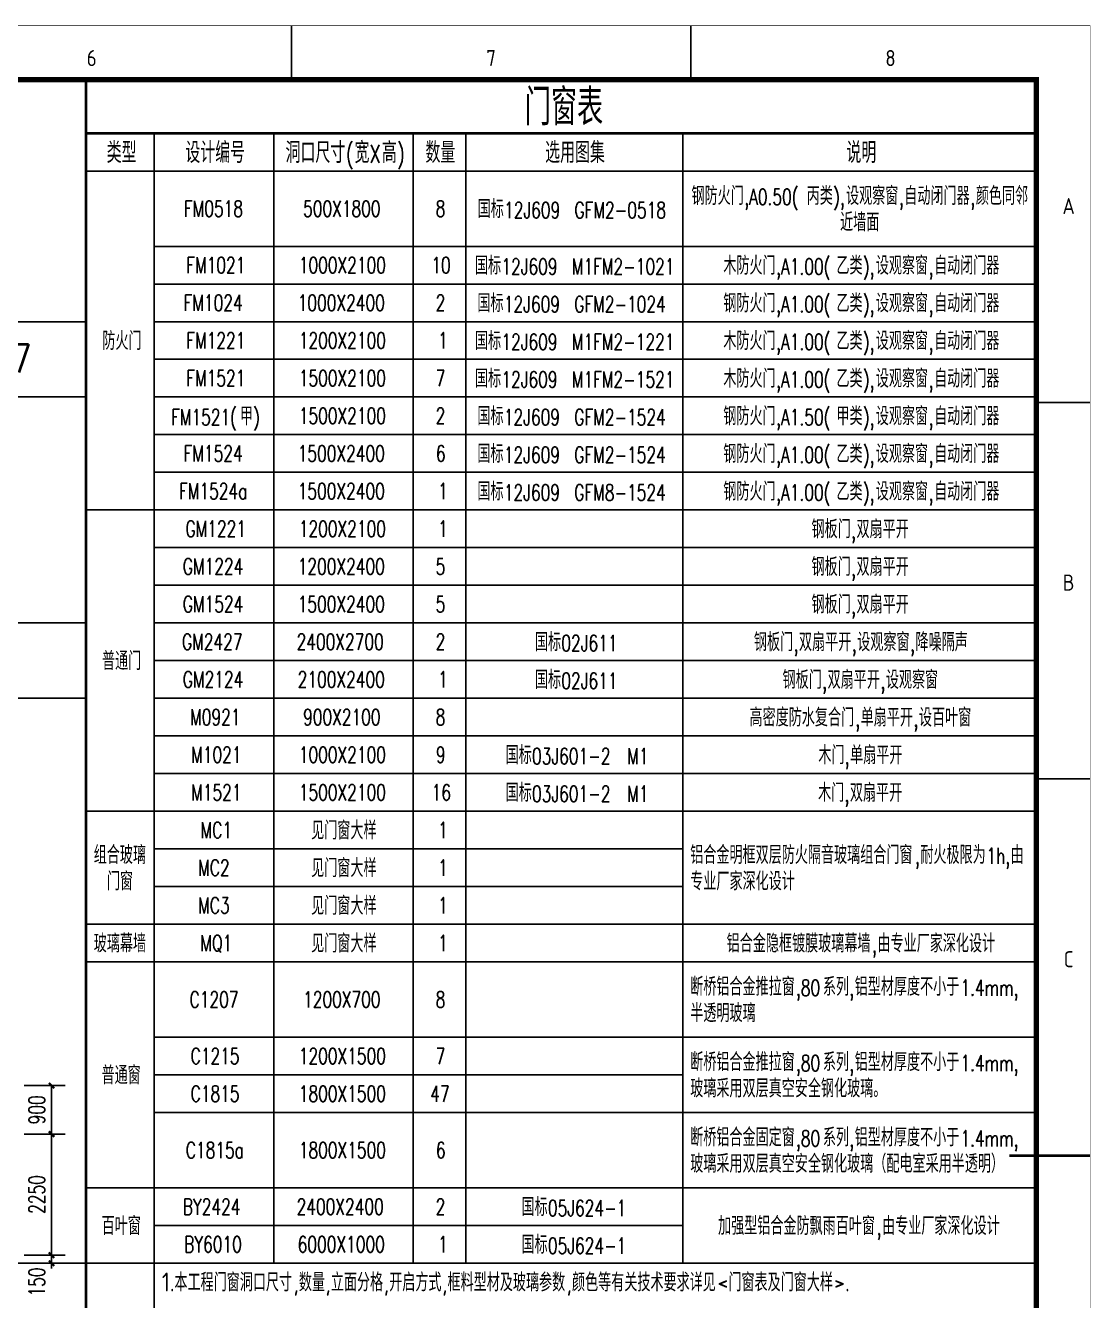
# Model space of a CAD drawing. Extents: x -59142 to 322364, y -122476 to 91021.
# Drawn here: x 104424 to 124242, y -36533 to -12834 of the extents above; entities that cross this region are included whole.
import ezdxf
from ezdxf.enums import TextEntityAlignment as Align

# ---------------------------------------------------------------- set-up
doc = ezdxf.new("R2010")
doc.units = 0
doc.header["$LTSCALE"] = 1000
doc.header["$MEASUREMENT"] = 0
for name, color, linetype in [('PUB_DIM', 3, 'Continuous'), ('PUB_TAB', 7, 'Continuous'), ('PUB_TEXT', 7, 'Continuous'), ('WALL', 255, 'Continuous')]:
    doc.layers.add(name, color=color, linetype=linetype)
doc.styles.add('_TCH_DIM_T3', font='SIMPLEX', dxfattribs={"width": 0.705882, "bigfont": 'GBCBIG'})
doc.styles.add('_TCH_WDTABLE', font='SIMPLEX', dxfattribs={"bigfont": 'GBCBIG'})
doc.styles.add('HZTXT', font='geditxt.shx', dxfattribs={"width": 0.8, "bigfont": 'hztxt1.shx'})
doc.styles.get("Standard").update_dxf_attribs({"font": 'gbenor.shx', "bigfont": 'gbcbig.shx'})
doc.styles.add('TK', font='GEDITXT.SHX', dxfattribs={"width": 0.85, "height": 3.5, "bigfont": 'DXT.SHX'})
doc.dimstyles.new('_TCH_ARCH&&100', dxfattribs={"dimtxt": 297.5, "dimasz": 100, "dimexe": 250, "dimexo": 300, "dimgap": 126.25, "dimtad": 1, "dimdec": 0, "dimzin": 0, "dimdsep": 46, "dimtxsty": '_TCH_DIM_T3', "dimblk": 'ARCHTICK', "dimcen": 0.09, "dimazin": 2, "dimtfac": 1, "dimtdec": 0, "dimtix": 1, "dimtmove": 2, "dimatfit": 3, "dimfxl": 1, "dimtolj": 1, "dimtzin": 0, "dimarcsym": 0})

# ---------------------------------------------------------------- blocks, each defined once
blk = doc.blocks.new('GEDI_WK_A2')
at = {"color": 3}
for p, q in [((445.5, 410), (445.5, 420)), ((519.75, 410), (519.75, 420)), ((584, 350), (594, 350)), ((584, 280), (594, 280)), ((584, 210), (594, 210))]:
    blk.add_line(p, q, dxfattribs=at)
for points, const_width in [([(0, 0), (594, 0), (594, 420), (0, 420)], 0.1), ([(25, 10), (584, 10), (584, 410), (25, 410)], 1)]:
    blk.add_lwpolyline(points, close=True, dxfattribs=dict(at, const_width=const_width))
at = {"color": 3, "const_width": 0.5}
blk.add_lwpolyline([(579, 210), (594, 210)], dxfattribs=at)
at = {"color": 3}
for s, p in [('6', (408.38, 414)), ('7', (482.62, 414)), ('8', (556.88, 414))]:
    blk.add_text(s, height=3, dxfattribs=at).set_placement(p, align=Align.MIDDLE)
for s, p in [('A', (590, 385)), ('B', (590, 315)), ('C', (590, 245))]:
    blk.add_text(s, height=3, dxfattribs=at).set_placement(p, align=Align.CENTER)
blk = doc.blocks.new('A$C1C011119')
blk.add_blockref('GEDI_WK_A2', (0, 0))
at = {"style": 'TK', "width": 0.85}
for tag, height, p in [('PROJECTNAME', 4.75, (529, 44)), ('PHASE', 4, (571, 44)), ('DRAWINGNAME', 4.75, (539, 31))]:
    blk.add_attdef(tag, text='', height=height, dxfattribs=at).set_placement(p, align=Align.MIDDLE_CENTER)
for tag, p, height in [('APPROVE', (416, 32.75), 3.5), ('DESIGN', (461, 32.75), 3.5), ('REVIEW1', (416, 25.75), 3.5), ('DRAW', (461, 25.75), 3.5), ('REVIEW2', (416, 18.75), 3.5), ('PROPORTION', (461, 18.75), 3.5), ('DRAWINGNUMBER', (511, 18.5), 4), ('CHECK', (416, 11.75), 3.5), ('DATE', (461, 11.75), 3.5), ('VERSION', (577, 11.75), 3.5)]:
    blk.add_attdef(tag, p, '', height=height, dxfattribs=at)
blk = doc.blocks.new('safsafasffasfsd')
at = {"xscale": 100, "yscale": 100, "zscale": 100}
blk.add_blockref('A$C1C011119', (-59400, 0), dxfattribs=at)
blk = doc.blocks.new('_ArchTick')
at = {"color": 0, "linetype": 'ByBlock', "const_width": 0.4}
blk.add_lwpolyline([(-0.5, -0.5), (0.5, 0.5)], dxfattribs=at)
blk = doc.blocks.new('*D244')
at = {"layer": 'Defpoints', "color": 0, "transparency": 16777216}
for p in [(104098, -32540), (104909, -32540), (104098, -33440)]:
    blk.add_point(p, dxfattribs=at)
at = {"layer": 'PUB_DIM', "color": 0, "lineweight": -2, "transparency": 16777216}
for p, q in [((104398, -32540), (105159, -32540)), ((104909, -33440), (104909, -32540)), ((104398, -33440), (105159, -33440))]:
    blk.add_line(p, q, dxfattribs=at)
at = {"layer": 'PUB_DIM', "color": 0, "lineweight": -2, "transparency": 16777216, "xscale": 100, "yscale": 100, "zscale": 100}
for p, rotation in [((104909, -32540), 90), ((104909, -33440), 270)]:
    blk.add_blockref('_ArchTick', p, dxfattribs=dict(at, rotation=rotation))
at = {"layer": 'PUB_DIM', "color": 0, "transparency": 16777216, "insert": (104634, -32989), "char_height": 297.5, "attachment_point": 5, "rotation": 90, "style": '_TCH_DIM_T3'}
blk.add_mtext('\\A1;900', dxfattribs=at)
blk = doc.blocks.new('*D245')
at = {"layer": 'Defpoints', "color": 0, "transparency": 16777216}
for p in [(104098, -33440), (104909, -33440), (104098, -35690)]:
    blk.add_point(p, dxfattribs=at)
at = {"layer": 'PUB_DIM', "color": 0, "lineweight": -2, "transparency": 16777216}
for p, q in [((104398, -33440), (105159, -33440)), ((104909, -35690), (104909, -33440)), ((104398, -35690), (105159, -35690))]:
    blk.add_line(p, q, dxfattribs=at)
at = {"layer": 'PUB_DIM', "color": 0, "lineweight": -2, "transparency": 16777216, "xscale": 100, "yscale": 100, "zscale": 100}
for p, rotation in [((104909, -33440), 90), ((104909, -35690), 270)]:
    blk.add_blockref('_ArchTick', p, dxfattribs=dict(at, rotation=rotation))
at = {"layer": 'PUB_DIM', "color": 0, "transparency": 16777216, "insert": (104634, -34564), "char_height": 297.5, "attachment_point": 5, "rotation": 90, "style": '_TCH_DIM_T3'}
blk.add_mtext('\\A1;2250', dxfattribs=at)
blk = doc.blocks.new('*D246')
at = {"layer": 'Defpoints', "color": 0, "transparency": 16777216}
for p in [(104098, -35690), (104909, -35690), (104098, -35840)]:
    blk.add_point(p, dxfattribs=at)
at = {"layer": 'PUB_DIM', "color": 0, "lineweight": -2, "transparency": 16777216}
for p, q in [((104398, -35690), (105159, -35690)), ((104909, -35690), (104909, -35590)), ((104909, -35840), (104909, -35690)), ((104398, -35840), (105159, -35840)), ((104909, -35840), (104909, -35940))]:
    blk.add_line(p, q, dxfattribs=at)
at = {"layer": 'PUB_DIM', "color": 0, "lineweight": -2, "transparency": 16777216, "xscale": 100, "yscale": 100, "zscale": 100}
for p, rotation in [((104909, -35690), 270), ((104909, -35840), 90)]:
    blk.add_blockref('_ArchTick', p, dxfattribs=dict(at, rotation=rotation))
at = {"layer": 'PUB_DIM', "color": 0, "transparency": 16777216, "insert": (104634, -36190), "char_height": 297.5, "attachment_point": 5, "rotation": 90, "style": '_TCH_DIM_T3'}
blk.add_mtext('\\A1;150', dxfattribs=at)

msp = doc.modelspace()

# ---------------------------------------------------------------- linework, layer by layer
at = {"layer": 'PUB_TAB', "const_width": 50}
msp.add_lwpolyline([(105549, -44939.5), (123217.5, -44939.5), (123217.5, -13839.5), (105549, -13839.5)], close=True, dxfattribs=at)
msp.add_lwpolyline([(105549, -14839.5), (123217.5, -14839.5)], dxfattribs=at)
at = {"layer": 'PUB_TAB'}
for points in [[(106819.5, -14839.5), (106819.5, -44939.5)], [(109040.2, -14839.5), (109040.2, -35839.5)], [(111629.8, -14839.5), (111629.8, -35839.5)], [(112609.2, -14839.5), (112609.2, -35839.5)], [(116642.7, -14839.5), (116642.7, -35839.5)], [(105549, -15539.5), (123217.5, -15539.5)], [(106819.5, -16939.5), (123217.5, -16939.5)], [(106819.5, -17639.5), (123217.5, -17639.5)], [(106819.5, -18339.5), (123217.5, -18339.5)], [(106819.5, -19039.5), (123217.5, -19039.5)], [(106819.5, -19739.5), (123217.5, -19739.5)], [(106819.5, -20439.5), (123217.5, -20439.5)], [(106819.5, -21139.5), (123217.5, -21139.5)], [(105549, -21839.5), (123217.5, -21839.5)], [(106819.5, -22539.5), (123217.5, -22539.5)], [(106819.5, -23239.5), (123217.5, -23239.5)], [(106819.5, -23939.5), (123217.5, -23939.5)], [(106819.5, -24639.5), (123217.5, -24639.5)], [(106819.5, -25339.5), (123217.5, -25339.5)], [(106819.5, -26039.5), (123217.5, -26039.5)], [(106819.5, -26739.5), (123217.5, -26739.5)], [(105549, -27439.5), (123217.5, -27439.5)], [(106819.5, -28139.5), (116642.7, -28139.5)], [(106819.5, -28839.5), (116642.7, -28839.5)], [(105549, -29539.5), (123217.5, -29539.5)], [(105549, -30239.5), (123217.5, -30239.5)], [(106819.5, -31639.5), (123217.5, -31639.5)], [(106819.5, -32339.5), (116642.7, -32339.5)], [(106819.5, -33039.5), (123217.5, -33039.5)], [(105549, -34439.5), (123217.5, -34439.5)], [(106819.5, -35139.5), (116642.7, -35139.5)], [(105549, -35839.5), (123217.5, -35839.5)]]:
    msp.add_lwpolyline(points, dxfattribs=at)
at = {"layer": 'WALL'}
for p, q in [((105549, -13839.5), (105549, -47039.5)), ((67332.5, -18339.5), (105564, -18339.5)), ((105549, -19739.5), (67317.5, -19739.5)), ((67317.5, -23939.5), (105549, -23939.5)), ((67317.5, -25339.5), (105549, -25339.5)), ((78621, -35839.5), (105549, -35839.5))]:
    msp.add_line(p, q, dxfattribs=at)

# ---------------------------------------------------------------- block references
msp.add_blockref('safsafasffasfsd', (124217.5, -54839.5))

# ---------------------------------------------------------------- texts
at = {"layer": 'PUB_TAB', "style": '_TCH_WDTABLE'}
for s, height, p in [('门窗表', 675.18, (113705.6, -14689.5)), ('类型', 385.82, (105933.2, -15389.5)), ('设计编号', 385.82, (107395.8, -15389.5)), ('洞口尺寸', 385.82, (109258.2, -15389.5)), ('宽', 385.8, (110541.6, -15389.5)), ('高', 385.8, (111051, -15389.5)), ('数量', 385.82, (111859.9, -15389.5)), ('选用图集', 385.82, (114085.5, -15389.5)), ('说明', 385.82, (119685.4, -15389.5)), ('钢防火门', 337.59, (116805.1, -16169.5)), ('丙类', 337.59, (118948.1, -16169.5)), ('设观察窗', 337.59, (119679.6, -16169.5)), ('自动闭门器', 337.59, (120762.5, -16169.5)), ('颜色同邻', 337.59, (122091.3, -16169.5)), ('国标', 337.59, (112830.2, -16414.5)), ('近墙面', 337.59, (119568.6, -16659.5)), ('国标', 337.59, (112780.2, -17464.5)), ('木防火门', 337.59, (117398, -17464.5)), ('乙类', 337.59, (119500.9, -17464.5)), ('设观察窗', 337.59, (120232.4, -17464.5)), ('自动闭门器', 337.59, (121315.4, -17464.5)), ('国标', 337.59, (112825.2, -18164.5)), ('钢防火门', 337.59, (117398, -18164.5)), ('乙类', 337.59, (119500.9, -18164.5)), ('设观察窗', 337.59, (120232.4, -18164.5)), ('自动闭门器', 337.59, (121315.4, -18164.5)), ('防火门', 337.59, (105852.9, -18864.5)), ('国标', 337.59, (112780.2, -18864.5)), ('木防火门', 337.59, (117398, -18864.5)), ('乙类', 337.59, (119500.9, -18864.5)), ('设观察窗', 337.59, (120232.4, -18864.5)), ('自动闭门器', 337.59, (121315.4, -18864.5)), ('国标', 337.59, (112780.2, -19564.5)), ('木防火门', 337.59, (117398, -19564.5)), ('乙类', 337.59, (119500.9, -19564.5)), ('设观察窗', 337.59, (120232.4, -19564.5)), ('自动闭门器', 337.59, (121315.4, -19564.5)), ('国标', 337.59, (112825.2, -20264.5)), ('钢防火门', 337.59, (117398, -20264.5)), ('甲类', 337.59, (119500.9, -20264.5)), ('设观察窗', 337.59, (120232.4, -20264.5)), ('自动闭门器', 337.59, (121315.4, -20264.5)), ('甲', 337.6, (108412, -20264.5)), ('国标', 337.59, (112825.2, -20964.5)), ('钢防火门', 337.59, (117398, -20964.5)), ('乙类', 337.59, (119500.9, -20964.5)), ('设观察窗', 337.59, (120232.4, -20964.5)), ('自动闭门器', 337.59, (121315.4, -20964.5)), ('国标', 337.59, (112825.2, -21664.5)), ('钢防火门', 337.59, (117398, -21664.5)), ('乙类', 337.59, (119500.9, -21664.5)), ('设观察窗', 337.59, (120232.4, -21664.5)), ('自动闭门器', 337.59, (121315.4, -21664.5)), ('钢板门', 337.59, (119036.7, -22364.5)), ('双扇平开', 337.59, (119874, -22364.5)), ('钢板门', 337.59, (119036.7, -23064.5)), ('双扇平开', 337.59, (119874, -23064.5)), ('钢板门', 337.59, (119036.7, -23764.5)), ('双扇平开', 337.59, (119874, -23764.5)), ('国标', 337.59, (113895.2, -24464.5)), ('钢板门', 337.59, (117966.8, -24464.5)), ('双扇平开', 337.59, (118804, -24464.5)), ('设观察窗', 337.59, (119887, -24464.5)), ('降噪隔声', 337.59, (120970, -24464.5)), ('普通门', 337.59, (105847.3, -24814.5)), ('国标', 337.59, (113895.2, -25164.5)), ('钢板门', 337.59, (118499, -25164.5)), ('双扇平开', 337.59, (119336.2, -25164.5)), ('设观察窗', 337.59, (120419.2, -25164.5)), ('高密度防水复合门', 337.59, (117884.6, -25864.5)), ('单扇平开', 337.59, (119950.6, -25864.5)), ('设百叶窗', 337.59, (121033.5, -25864.5)), ('国标', 337.59, (113350.2, -26564.5)), ('木门', 337.59, (119163.3, -26564.5)), ('单扇平开', 337.59, (119754.8, -26564.5)), ('国标', 337.59, (113350.2, -27264.5)), ('木门', 337.59, (119159.6, -27264.5)), ('双扇平开', 337.59, (119751.1, -27264.5)), ('见门窗大样', 337.59, (109735.5, -27964.5)), ('组合玻璃', 337.59, (105692.8, -28419.5)), ('铝合金明框双层防火隔音玻璃组合门窗', 337.589, (116782.7, -28419.5)), ('耐火极限为', 337.59, (121060.3, -28419.5)), ('由', 337.6, (122739.1, -28419.5)), ('见门窗大样', 337.59, (109735.5, -28664.5)), ('门窗', 337.59, (105938.5, -28909.5)), ('专业厂家深化设计', 337.59, (116782.7, -28909.5)), ('见门窗大样', 337.59, (109735.5, -29364.5)), ('玻璃幕墙', 337.59, (105692.8, -30064.5)), ('见门窗大样', 337.59, (109735.5, -30064.5)), ('铝合金隐框镀膜玻璃幕墙', 337.589, (117459.9, -30064.5)), ('由专业厂家深化设计', 337.59, (120263.1, -30064.5)), ('断桥铝合金推拉窗', 337.59, (116782.7, -30869.5)), ('系列', 337.59, (119248.6, -30869.5)), ('铝型材厚度不小于', 337.59, (119840.1, -30869.5)), ('半透明玻璃', 337.59, (116782.7, -31359.5)), ('断桥铝合金推拉窗', 337.59, (116782.7, -32269.5)), ('系列', 337.59, (119248.6, -32269.5)), ('铝型材厚度不小于', 337.59, (119840.1, -32269.5)), ('普通窗', 337.59, (105838, -32514.5)), ('玻璃采用双层真空安全钢化玻璃。', 337.589, (116782.7, -32759.5)), ('断桥铝合金固定窗', 337.59, (116782.7, -33669.5)), ('系列', 337.59, (119248.6, -33669.5)), ('铝型材厚度不小于', 337.59, (119840.1, -33669.5)), ('玻璃采用双层真空安全钢化玻璃（配电室采用半透明）', 337.589, (116782.7, -34159.5)), ('国标', 337.59, (113645.2, -34964.5)), ('百叶窗', 337.59, (105839.9, -35314.5)), ('加强型铝合金防飘雨百叶窗', 337.589, (117299.8, -35314.5)), ('由专业厂家深化设计', 337.59, (120348.7, -35314.5)), ('国标', 337.59, (113645.2, -35664.5))]:
    msp.add_text(s, height=height, dxfattribs=at).set_placement(p)
at = {"layer": 'PUB_TAB', "style": '_TCH_WDTABLE', "width": 0.705882}
for s, height, p in [('(', 340, (110381.6, -15389.5)), ('X', 340, (110822.4, -15389.5)), (')', 340, (111331.9, -15389.5)), (',A0.50(', 297.5, (117788.1, -16169.5)), ('),', 297.5, (119439.6, -16169.5)), ('FM0518', 297.5, (107369.9, -16388.2)), ('500X1800', 297.5, (109585, -16388.2)), ('8', 297.5, (112049.5, -16388.2)), ('12J609', 297.5, (113321.7, -16414.5)), ('GFM2-0518', 297.5, (114631.7, -16414.5)), (',', 297.5, (120662.5, -16169.5)), (',', 297.5, (121991.3, -16169.5)), ('FM1021', 297.5, (107414.9, -17438.2)), ('1000X2100', 297.5, (109505, -17438.2)), ('10', 297.5, (111969.5, -17438.2)), ('12J609', 297.5, (113271.7, -17464.5)), ('M1FM2-1021', 297.5, (114581.7, -17464.5)), (',A1.00(', 297.5, (118380.9, -17464.5)), ('),', 297.5, (119992.4, -17464.5)), (',', 297.5, (121215.4, -17464.5)), ('FM1024', 297.5, (107364.9, -18138.2)), ('1000X2400', 297.5, (109485, -18138.2)), ('2', 297.5, (112049.5, -18138.2)), ('12J609', 297.5, (113316.7, -18164.5)), ('GFM2-1024', 297.5, (114626.7, -18164.5)), (',A1.00(', 297.5, (118380.9, -18164.5)), ('),', 297.5, (119992.4, -18164.5)), (',', 297.5, (121215.4, -18164.5)), ('FM1221', 297.5, (107414.9, -18838.2)), ('1200X2100', 297.5, (109505, -18838.2)), ('1', 297.5, (112094.5, -18838.2)), ('12J609', 297.5, (113271.7, -18864.5)), ('M1FM2-1221', 297.5, (114581.7, -18864.5)), (',A1.00(', 297.5, (118380.9, -18864.5)), ('),', 297.5, (119992.4, -18864.5)), (',', 297.5, (121215.4, -18864.5)), ('FM1521', 297.5, (107414.9, -19538.2)), ('1500X2100', 297.5, (109505, -19538.2)), ('7', 297.5, (112049.5, -19538.2)), ('12J609', 297.5, (113271.7, -19564.5)), ('M1FM2-1521', 297.5, (114581.7, -19564.5)), (',A1.00(', 297.5, (118380.9, -19564.5)), ('),', 297.5, (119992.4, -19564.5)), (',', 297.5, (121215.4, -19564.5)), ('FM1521(', 297.5, (107132, -20264.5)), (')', 297.5, (108657.8, -20264.5)), ('1500X2100', 297.5, (109505, -20238.2)), ('2', 297.5, (112049.5, -20238.2)), ('12J609', 297.5, (113316.7, -20264.5)), ('GFM2-1524', 297.5, (114626.7, -20264.5)), (',A1.50(', 297.5, (118380.9, -20264.5)), ('),', 297.5, (119992.4, -20264.5)), (',', 297.5, (121215.4, -20264.5)), (',A1.00(', 297.5, (118380.9, -20964.5)), ('),', 297.5, (119992.4, -20964.5)), ('FM1524', 297.5, (107364.9, -20938.2)), ('1500X2400', 297.5, (109485, -20938.2)), ('6', 297.5, (112054.5, -20938.2)), ('12J609', 297.5, (113316.7, -20964.5)), ('GFM2-1524', 297.5, (114626.7, -20964.5)), (',', 297.5, (121215.4, -20964.5)), (',A1.00(', 297.5, (118380.9, -21664.5)), ('),', 297.5, (119992.4, -21664.5)), ('FM1524a', 297.5, (107279.9, -21638.2)), ('1500X2400', 297.5, (109485, -21638.2)), ('1', 297.5, (112094.5, -21638.2)), ('12J609', 297.5, (113316.7, -21664.5)), ('GFM8-1524', 297.5, (114626.7, -21664.5)), (',', 297.5, (121215.4, -21664.5)), ('GM1221', 297.5, (107399.9, -22338.2)), ('1200X2100', 297.5, (109505, -22338.2)), ('1', 297.5, (112094.5, -22338.2)), (',', 297.5, (119774, -22364.5)), ('GM1224', 297.5, (107349.9, -23038.2)), ('1200X2400', 297.5, (109485, -23038.2)), ('5', 297.5, (112049.5, -23038.2)), (',', 297.5, (119774, -23064.5)), ('GM1524', 297.5, (107349.9, -23738.2)), ('1500X2400', 297.5, (109485, -23738.2)), ('5', 297.5, (112049.5, -23738.2)), (',', 297.5, (119774, -23764.5)), ('GM2427', 297.5, (107334.9, -24438.2)), ('2400X2700', 297.5, (109465, -24438.2)), ('2', 297.5, (112049.5, -24438.2)), ('02J611', 297.5, (114386.7, -24464.5)), (',', 297.5, (118704, -24464.5)), (',', 297.5, (119787, -24464.5)), (',', 297.5, (120870, -24464.5)), ('GM2124', 297.5, (107349.9, -25138.2)), ('2100X2400', 297.5, (109485, -25138.2)), ('1', 297.5, (112094.5, -25138.2)), ('02J611', 297.5, (114386.7, -25164.5)), (',', 297.5, (119236.2, -25164.5)), (',', 297.5, (120319.2, -25164.5)), ('M0921', 297.5, (107484.9, -25838.2)), ('900X2100', 297.5, (109585, -25838.2)), ('8', 297.5, (112049.5, -25838.2)), (',', 297.5, (119850.6, -25864.5)), (',', 297.5, (120933.5, -25864.5)), ('M1021', 297.5, (107504.9, -26538.2)), ('1000X2100', 297.5, (109505, -26538.2)), ('9', 297.5, (112054.5, -26538.2)), ('03J601-2', 297.5, (113841.7, -26564.5)), ('M1', 297.5, (115611.7, -26564.5)), (',', 297.5, (119654.8, -26564.5)), ('M1521', 297.5, (107504.9, -27238.2)), ('1500X2100', 297.5, (109505, -27238.2)), ('16', 297.5, (111974.5, -27238.2)), ('03J601-2', 297.5, (113841.7, -27264.5)), ('M1', 297.5, (115611.7, -27264.5)), (',', 297.5, (119651.1, -27264.5)), ('MC1', 297.5, (107679.9, -27938.2)), ('1', 297.5, (112094.5, -27938.2)), ('1h,', 297.5, (122289.1, -28419.5)), ('MC2', 297.5, (107634.9, -28638.2)), ('1', 297.5, (112094.5, -28638.2)), (',', 297.5, (120960.3, -28419.5)), ('MC3', 297.5, (107634.9, -29338.2)), ('1', 297.5, (112094.5, -29338.2)), ('MQ1', 297.5, (107674.9, -30038.2)), ('1', 297.5, (112094.5, -30038.2)), (',', 297.5, (120163.1, -30064.5)), ('C1207', 297.5, (107474.9, -31088.2)), ('1200X700', 297.5, (109585, -31088.2)), ('8', 297.5, (112049.5, -31088.2)), (',80', 297.5, (118748.6, -30869.5)), ('1.4mm,', 297.5, (121806.1, -30869.5)), (',', 297.5, (119740.1, -30869.5)), ('C1215', 297.5, (107494.9, -32138.2)), ('1200X1500', 297.5, (109505, -32138.2)), ('7', 297.5, (112049.5, -32138.2)), (',80', 297.5, (118748.6, -32269.5)), ('1.4mm,', 297.5, (121806.1, -32269.5)), (',', 297.5, (119740.1, -32269.5)), ('C1815', 297.5, (107494.9, -32838.2)), ('1800X1500', 297.5, (109505, -32838.2)), ('47', 297.5, (111949.5, -32838.2)), (',80', 297.5, (118748.6, -33669.5)), ('1.4mm,', 297.5, (121806.1, -33669.5)), ('C1815a', 297.5, (107404.9, -33888.2)), ('1800X1500', 297.5, (109505, -33888.2)), ('6', 297.5, (112054.5, -33888.2)), (',', 297.5, (119740.1, -33669.5)), ('BY2424', 297.5, (107349.9, -34938.2)), ('2400X2400', 297.5, (109465, -34938.2)), ('2', 297.5, (112049.5, -34938.2)), ('05J624-1', 297.5, (114136.7, -34964.5)), (',', 297.5, (120248.7, -35314.5)), ('BY6010', 297.5, (107374.9, -35638.2)), ('6000X1000', 297.5, (109485, -35638.2)), ('1', 297.5, (112094.5, -35638.2)), ('05J624-1', 297.5, (114136.7, -35664.5))]:
    msp.add_text(s, height=height, dxfattribs=at).set_placement(p)
at = {"layer": 'PUB_TAB'}
for s, height, p in [('1.', 350, (106959.5, -36364.5)), ('本工程门窗洞口尺寸', 337.59, (107192.9, -36364.5)), ('数量', 337.59, (109506.7, -36364.5)), ('立面分格', 337.59, (110100.2, -36364.5)), ('开启方式', 337.59, (111185.3, -36364.5)), ('框料型材及玻璃参数', 337.59, (112270.4, -36364.5)), ('颜色等有关技术要求详见', 337.589, (114584.1, -36364.5)), ('门窗表及门窗大样', 337.59, (117491.5, -36364.5)), ('<', 350, (117287.3, -36364.5)), ('>.', 350, (119457.5, -36364.5)), (',', 350, (109404.6, -36364.5)), (',', 350, (109998.2, -36364.5)), (',', 350, (111083.2, -36364.5)), (',', 350, (112168.3, -36364.5)), (',', 350, (114482.1, -36364.5))]:
    msp.add_text(s, height=height, dxfattribs=at).set_placement(p)
at = {"layer": 'PUB_TEXT', "style": 'HZTXT', "width": 0.8}
msp.add_text('GM2427', height=525, dxfattribs=at).set_placement((102286.4, -19283.1))

# ---------------------------------------------------------------- dimensions: what is measured, and where the dimension line sits
at = {"layer": 'PUB_DIM'}
for p1, p2, picture, middle in [((104097.6, -33439.5), (104097.6, -32539.5), '*D244', (104634.4, -32989.5)), ((104097.6, -35689.5), (104097.6, -33439.5), '*D245', (104634.4, -34564.5))]:
    dim = msp.add_aligned_dim(p1=p1, p2=p2, distance=-811.8, dimstyle='_TCH_ARCH&&100', dxfattribs=at)
    dim.commit()
    dim.dimension.update_dxf_attribs({"geometry": picture, "text_midpoint": middle})
dim = msp.add_linear_dim(base=(104909.4, -35689.5), p1=(104097.6, -35839.5), p2=(104097.6, -35689.5), angle=90, dimstyle='_TCH_ARCH&&100', dxfattribs=at)
dim.commit()
dim.dimension.update_dxf_attribs({"geometry": '*D246', "text_midpoint": (104634.4, -36189.5), "dimtype": 129})

doc.saveas('drawing.dxf')
